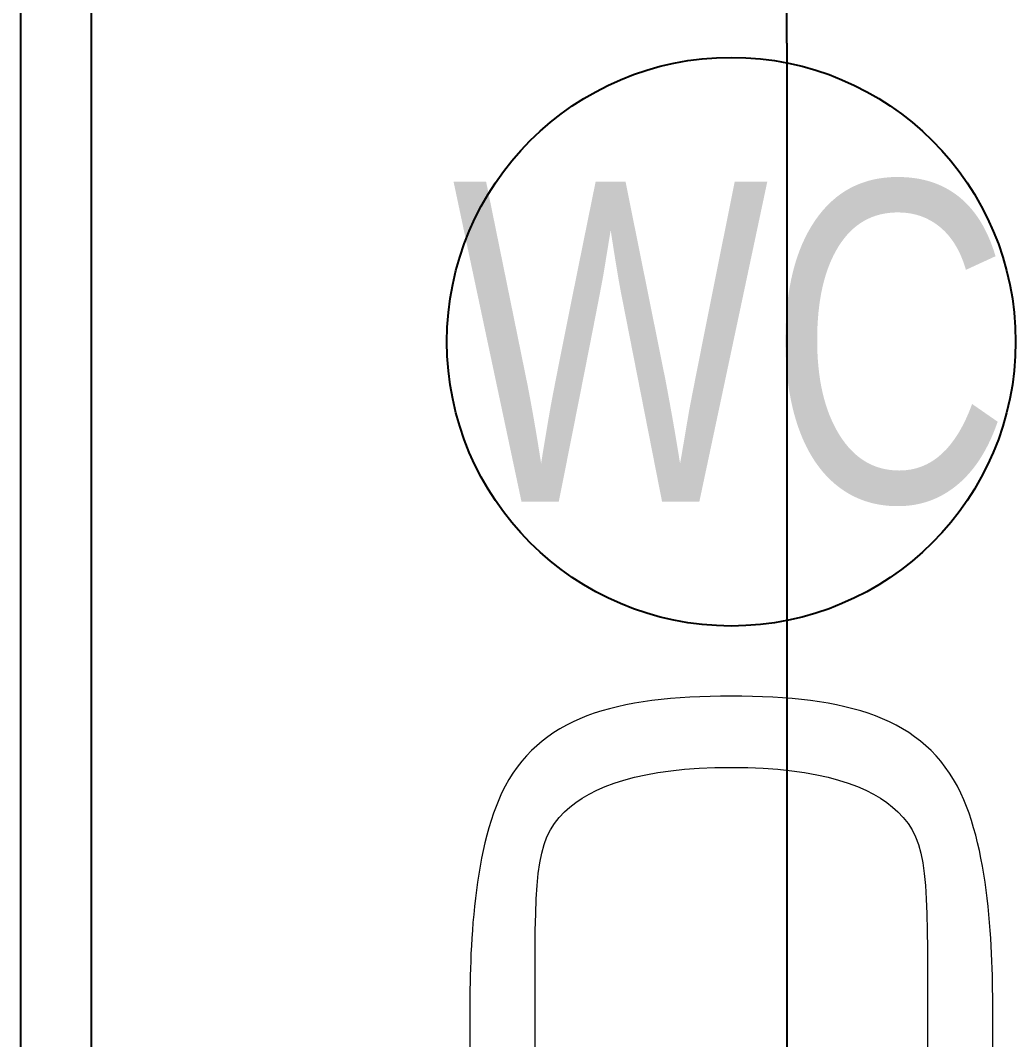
# Model space of a CAD drawing. Header units: millimetres. Extents: x 2377 to 264466, y -28213 to 61616.
# Drawn here: x 54493 to 55193, y 7919 to 8636 of the extents above; entities that cross this region are included whole.
import ezdxf
from ezdxf.enums import TextEntityAlignment as Align

# ---------------------------------------------------------------- set-up
doc = ezdxf.new("R2010")
doc.units = ezdxf.units.MM
doc.linetypes.add('Čiarkovaná 3mm', pattern=[6, 3, -3])
doc.layers.get('0').update_dxf_attribs({"color": 8})
doc.layers.add('NETLAC', color=240, linetype='Čiarkovaná 3mm', plot=False, transparency=0.1)
doc.layers.add('Plumbing Fixtures', color=8, linetype='Continuous', lineweight=9)
doc.layers.add('Walls', color=8, linetype='Continuous', lineweight=25)
doc.layers.add('ZTI_T_ZARPR', color=4, linetype='Continuous')
doc.styles.add('HRUBE', font='arial.ttf', dxfattribs={"width": 0.75})

# ---------------------------------------------------------------- blocks, each defined once
blk = doc.blocks.new('CS_WC - CS_WC-2070790-2NP _PRAC_')
at = {"layer": 'Plumbing Fixtures'}
for p, q in [((-183.98, 320), (-183.98, 0)), ((183.98, 0), (183.98, 320))]:
    blk.add_line(p, q, dxfattribs=at)
for points, knots in [([(0, 550.9), (-80.95, 550.9), (-183.98, 524.37), (-183.98, 357.1), (-183.98, 320)], [0, 0, 0, 0, 0.3878063, 0.7276626, 0.7276626, 0.7276626, 0.7276626]), ([(183.98, 320), (183.98, 357.1), (183.98, 524.37), (80.95, 550.9), (0, 550.9)], [0, 0, 0, 0, 0.3398563, 0.7276626, 0.7276626, 0.7276626, 0.7276626]), ([(-138.01, 325.86), (-138.01, 422.47), (-139.7, 471.51), (-63.53, 500.9), (0, 500.9)], [-0.4610109, -0.4610109, -0.4610109, -0.4610109, -0.2124191, 0, 0, 0, 0]), ([(0, 500.9), (63.53, 500.9), (139.7, 471.51), (138.01, 422.47), (138.01, 325.86)], [-0.4610109, -0.4610109, -0.4610109, -0.4610109, -0.2485918, 0, 0, 0, 0]), ([(0, 150.83), (-63.53, 150.83), (-139.7, 180.22), (-138.01, 229.26), (-138.01, 325.86)], [-0.4610109, -0.4610109, -0.4610109, -0.4610109, -0.2485918, 0, 0, 0, 0]), ([(138.01, 325.86), (138.01, 229.26), (139.7, 180.22), (63.53, 150.83), (0, 150.83)], [-0.4610109, -0.4610109, -0.4610109, -0.4610109, -0.2124191, 0, 0, 0, 0])]:
    blk.add_open_spline(points, degree=3, knots=knots, dxfattribs=at)
blk = doc.blocks.new('2NP podklad')
at = {"layer": 'Walls', "color": 252}
for p, q in [((54492.69, 8959.68), (54492.69, 7459.68)), ((54542.69, 7459.68), (54542.69, 8959.68))]:
    blk.add_line(p, q, dxfattribs=at)
at = {"layer": 'Plumbing Fixtures', "color": 252}
blk.add_blockref('CS_WC - CS_WC-2070790-2NP _PRAC_', (54992.69, 7609.68), dxfattribs=at)
blk = doc.blocks.new('netlac')
at = {"layer": 'NETLAC', "ltscale": 500}
for p, q in [((73350.72, 26406.42), (73350.72, 5406.42)), ((83850.72, 5406.42), (83850.72, 26406.42))]:
    blk.add_line(p, q, dxfattribs=at)

msp = doc.modelspace()

# ---------------------------------------------------------------- block references
at = {"color": 0}
msp.add_blockref('2NP podklad', (0, 0), dxfattribs=at)

# ---------------------------------------------------------------- next in the draw order: linework, layer by layer
at = {"layer": 'ZTI_T_ZARPR', "color": 4, "linetype": 'Continuous'}
msp.add_circle((54992.69, 8410), 200, dxfattribs=at)

# ---------------------------------------------------------------- next in the draw order: block references
at = {"color": 0, "xscale": 1.25, "yscale": 1.25, "zscale": 1.25}
for p in [(-49781.64, -1888), (-36656.64, -1888)]:
    msp.add_blockref('netlac', p, dxfattribs=at)

# ---------------------------------------------------------------- next in the draw order: texts
at = {"layer": 'ZTI_T_ZARPR', "color": 4, "linetype": 'Continuous', "style": 'HRUBE', "width": 0.75}
msp.add_text('WC', height=225, dxfattribs=at).set_placement((54992.69, 8410), align=Align.MIDDLE_CENTER)

doc.saveas('drawing.dxf')
